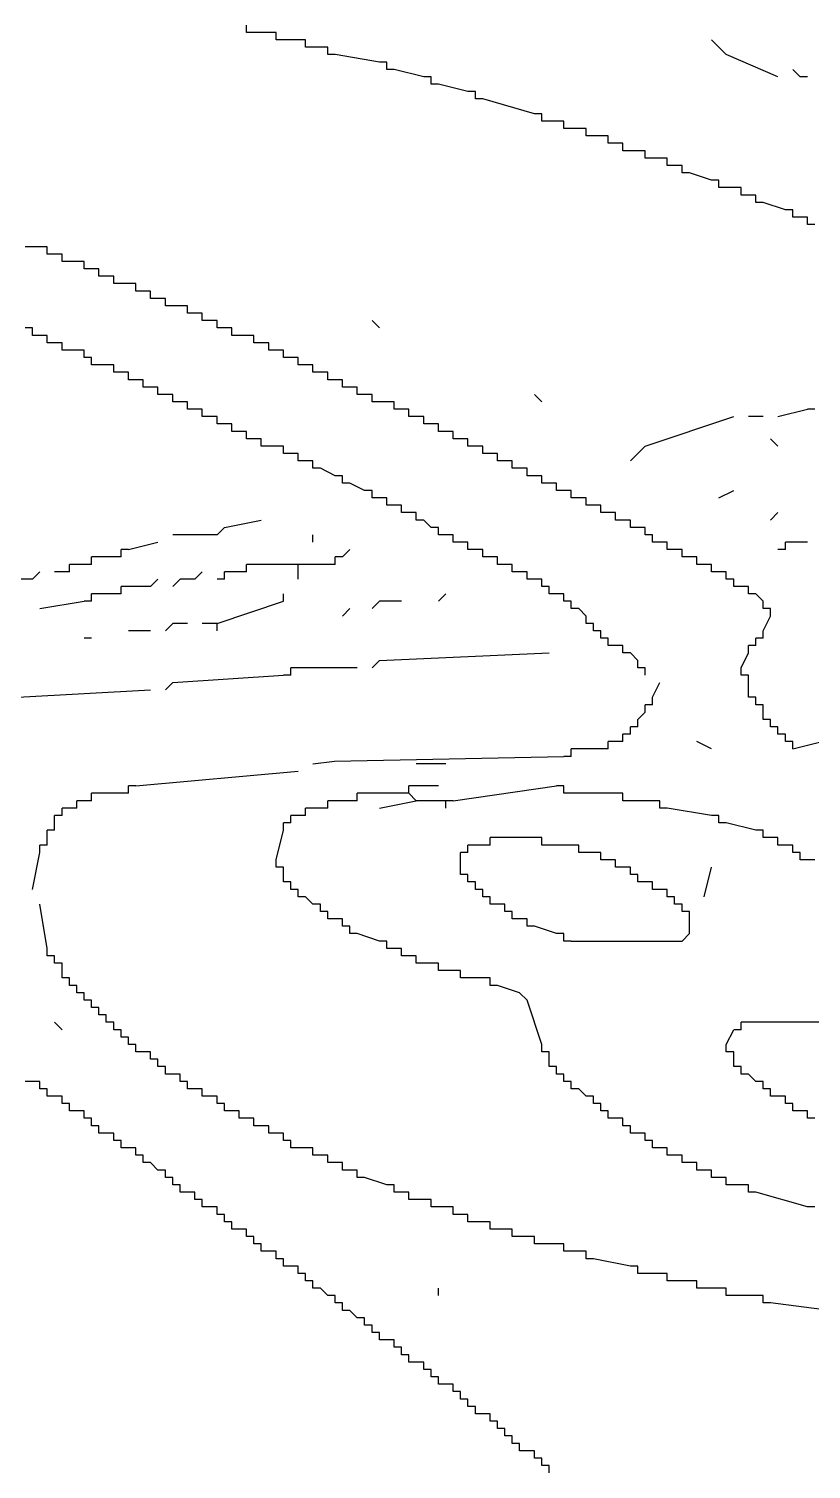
# Model space of a CAD drawing. Extents: x 0.03 to 8.61, y 0.04 to 5.34.
# Drawn here: x 4.806 to 5.547, y 2.482 to 3.846 of the extents above; entities that cross this region are included whole.
import ezdxf

# ---------------------------------------------------------------- set-up
doc = ezdxf.new("R2010")
doc.units = 0

msp = doc.modelspace()

# ---------------------------------------------------------------- linework, layer by layer
at = {"color": 7, "linetype": 'CONTINUOUS'}
for p, q in [((5.012, 3.843), (5.012, 3.85)), ((5.019, 3.843), (5.012, 3.843)), ((5.033, 3.843), (5.019, 3.843)), ((5.04, 3.843), (5.033, 3.843)), ((5.04, 3.836), (5.04, 3.843)), ((5.047, 3.836), (5.04, 3.836)), ((5.061, 3.836), (5.047, 3.836)), ((5.068, 3.836), (5.061, 3.836)), ((5.068, 3.829), (5.068, 3.836)), ((5.46, 3.829), (5.453, 3.836)), ((5.075, 3.829), (5.068, 3.829)), ((5.082, 3.829), (5.075, 3.829)), ((5.089, 3.829), (5.082, 3.829)), ((5.089, 3.822), (5.089, 3.829)), ((5.096, 3.822), (5.089, 3.822)), ((5.138, 3.815), (5.096, 3.822)), ((5.467, 3.822), (5.46, 3.829)), ((5.516, 3.801), (5.467, 3.822)), ((5.145, 3.815), (5.138, 3.815)), ((5.145, 3.808), (5.145, 3.815)), ((5.152, 3.808), (5.145, 3.808)), ((5.18, 3.801), (5.152, 3.808)), ((5.187, 3.801), (5.18, 3.801)), ((5.187, 3.794), (5.187, 3.801)), ((5.537, 3.801), (5.53, 3.808)), ((5.544, 3.801), (5.537, 3.801)), ((5.194, 3.794), (5.187, 3.794)), ((5.222, 3.787), (5.194, 3.794)), ((5.229, 3.787), (5.222, 3.787)), ((5.229, 3.78), (5.229, 3.787)), ((5.236, 3.78), (5.229, 3.78)), ((5.285, 3.766), (5.236, 3.78)), ((5.292, 3.766), (5.285, 3.766)), ((5.292, 3.759), (5.292, 3.766)), ((5.299, 3.759), (5.292, 3.759)), ((5.306, 3.759), (5.299, 3.759)), ((5.313, 3.759), (5.306, 3.759)), ((5.313, 3.752), (5.313, 3.759)), ((5.32, 3.752), (5.313, 3.752)), ((5.327, 3.752), (5.32, 3.752)), ((5.334, 3.752), (5.327, 3.752)), ((5.334, 3.745), (5.334, 3.752)), ((5.341, 3.745), (5.334, 3.745)), ((5.348, 3.745), (5.341, 3.745)), ((5.355, 3.745), (5.348, 3.745)), ((5.355, 3.738), (5.355, 3.745)), ((5.362, 3.738), (5.355, 3.738)), ((5.369, 3.738), (5.362, 3.738)), ((5.369, 3.731), (5.369, 3.738)), ((5.376, 3.731), (5.369, 3.731)), ((5.383, 3.731), (5.376, 3.731)), ((5.39, 3.731), (5.383, 3.731)), ((5.39, 3.724), (5.39, 3.731)), ((5.397, 3.724), (5.39, 3.724)), ((5.404, 3.724), (5.397, 3.724)), ((5.411, 3.724), (5.404, 3.724)), ((5.411, 3.717), (5.411, 3.724)), ((5.418, 3.717), (5.411, 3.717)), ((5.425, 3.717), (5.418, 3.717)), ((5.425, 3.71), (5.425, 3.717)), ((5.432, 3.71), (5.425, 3.71)), ((5.453, 3.703), (5.432, 3.71)), ((5.46, 3.703), (5.453, 3.703)), ((5.46, 3.696), (5.46, 3.703)), ((5.467, 3.696), (5.46, 3.696)), ((5.474, 3.696), (5.467, 3.696)), ((5.481, 3.696), (5.474, 3.696)), ((5.481, 3.689), (5.481, 3.696)), ((5.488, 3.689), (5.481, 3.689)), ((5.495, 3.689), (5.488, 3.689)), ((5.495, 3.682), (5.495, 3.689)), ((5.502, 3.682), (5.495, 3.682)), ((5.523, 3.675), (5.502, 3.682)), ((5.53, 3.675), (5.523, 3.675)), ((5.53, 3.668), (5.53, 3.675)), ((5.537, 3.668), (5.53, 3.668)), ((5.544, 3.668), (5.537, 3.668)), ((5.544, 3.661), (5.544, 3.668)), ((5.551, 3.661), (5.544, 3.661)), ((4.823, 3.64), (4.816, 3.64)), ((4.823, 3.633), (4.823, 3.64)), ((4.837, 3.633), (4.83, 3.633)), ((4.837, 3.626), (4.837, 3.633)), ((4.851, 3.626), (4.844, 3.626)), ((4.858, 3.626), (4.851, 3.626)), ((4.858, 3.619), (4.858, 3.626)), ((4.872, 3.619), (4.865, 3.619)), ((4.872, 3.612), (4.872, 3.619)), ((4.886, 3.612), (4.879, 3.612)), ((4.907, 3.605), (4.9, 3.605)), ((4.907, 3.598), (4.907, 3.605)), ((4.921, 3.598), (4.914, 3.598)), ((4.921, 3.591), (4.921, 3.598)), ((4.942, 3.584), (4.935, 3.584)), ((4.956, 3.584), (4.949, 3.584)), ((4.956, 3.577), (4.956, 3.584)), ((4.97, 3.577), (4.963, 3.577)), ((4.97, 3.57), (4.97, 3.577)), ((4.809, 3.563), (4.802, 3.563)), ((4.809, 3.556), (4.809, 3.563)), ((4.984, 3.57), (4.977, 3.57)), ((4.816, 3.556), (4.809, 3.556)), ((4.823, 3.556), (4.816, 3.556)), ((4.823, 3.549), (4.823, 3.556)), ((4.83, 3.549), (4.823, 3.549)), ((4.837, 3.549), (4.83, 3.549)), ((4.837, 3.542), (4.837, 3.549)), ((5.005, 3.556), (4.998, 3.556)), ((5.019, 3.556), (5.012, 3.556)), ((5.019, 3.549), (5.019, 3.556)), ((5.033, 3.549), (5.026, 3.549)), ((5.033, 3.542), (5.033, 3.549)), ((4.844, 3.542), (4.837, 3.542)), ((4.851, 3.542), (4.844, 3.542)), ((4.858, 3.542), (4.851, 3.542)), ((4.858, 3.535), (4.858, 3.542)), ((5.047, 3.542), (5.04, 3.542)), ((4.865, 3.535), (4.858, 3.535)), ((4.865, 3.528), (4.865, 3.535)), ((4.879, 3.528), (4.872, 3.528)), ((4.886, 3.528), (4.879, 3.528)), ((4.886, 3.521), (4.886, 3.528)), ((5.061, 3.535), (5.054, 3.535)), ((5.075, 3.528), (5.068, 3.528)), ((4.893, 3.521), (4.886, 3.521)), ((4.9, 3.521), (4.893, 3.521)), ((4.9, 3.514), (4.9, 3.521)), ((4.907, 3.514), (4.9, 3.514)), ((4.914, 3.514), (4.907, 3.514)), ((4.914, 3.507), (4.914, 3.514)), ((5.089, 3.521), (5.082, 3.521)), ((5.096, 3.514), (5.089, 3.514)), ((4.921, 3.507), (4.914, 3.507)), ((4.928, 3.507), (4.921, 3.507)), ((4.928, 3.5), (4.928, 3.507)), ((4.935, 3.5), (4.928, 3.5)), ((4.942, 3.5), (4.935, 3.5)), ((4.942, 3.493), (4.942, 3.5)), ((5.124, 3.5), (5.117, 3.5)), ((4.949, 3.493), (4.942, 3.493)), ((4.956, 3.493), (4.949, 3.493)), ((4.956, 3.486), (4.956, 3.493)), ((4.963, 3.486), (4.956, 3.486)), ((4.97, 3.486), (4.963, 3.486)), ((4.97, 3.479), (4.97, 3.486)), ((5.138, 3.493), (5.131, 3.493)), ((5.152, 3.493), (5.145, 3.493)), ((5.152, 3.486), (5.152, 3.493)), ((5.166, 3.486), (5.159, 3.486)), ((5.166, 3.479), (5.166, 3.486)), ((5.516, 3.479), (5.544, 3.486)), ((5.551, 3.486), (5.544, 3.486)), ((4.977, 3.479), (4.97, 3.479)), ((4.984, 3.479), (4.977, 3.479)), ((4.984, 3.472), (4.984, 3.479)), ((4.991, 3.472), (4.984, 3.472)), ((4.998, 3.472), (4.991, 3.472)), ((4.998, 3.465), (4.998, 3.472)), ((5.18, 3.479), (5.173, 3.479)), ((5.18, 3.472), (5.18, 3.479)), ((5.194, 3.472), (5.187, 3.472)), ((5.194, 3.465), (5.194, 3.472)), ((5.39, 3.451), (5.474, 3.479)), ((5.502, 3.479), (5.488, 3.479)), ((5.005, 3.465), (4.998, 3.465)), ((5.012, 3.465), (5.005, 3.465)), ((5.012, 3.458), (5.012, 3.465)), ((5.019, 3.458), (5.012, 3.458)), ((5.026, 3.458), (5.019, 3.458)), ((5.026, 3.451), (5.026, 3.458)), ((5.222, 3.458), (5.215, 3.458)), ((5.222, 3.451), (5.222, 3.458)), ((5.033, 3.451), (5.026, 3.451)), ((5.04, 3.451), (5.033, 3.451)), ((5.047, 3.451), (5.04, 3.451)), ((5.047, 3.444), (5.047, 3.451)), ((5.054, 3.444), (5.047, 3.444)), ((5.061, 3.444), (5.054, 3.444)), ((5.061, 3.437), (5.061, 3.444)), ((5.236, 3.451), (5.229, 3.451)), ((5.376, 3.437), (5.383, 3.444)), ((5.383, 3.444), (5.39, 3.451)), ((5.068, 3.437), (5.061, 3.437)), ((5.075, 3.437), (5.068, 3.437)), ((5.075, 3.43), (5.075, 3.437)), ((5.082, 3.43), (5.075, 3.43)), ((5.096, 3.423), (5.082, 3.43)), ((5.278, 3.43), (5.271, 3.43)), ((5.103, 3.423), (5.096, 3.423)), ((5.103, 3.416), (5.103, 3.423)), ((5.11, 3.416), (5.103, 3.416)), ((5.124, 3.409), (5.11, 3.416)), ((5.292, 3.423), (5.285, 3.423)), ((5.131, 3.409), (5.124, 3.409)), ((5.131, 3.402), (5.131, 3.409)), ((5.138, 3.402), (5.131, 3.402)), ((5.145, 3.402), (5.138, 3.402)), ((5.145, 3.395), (5.145, 3.402)), ((5.152, 3.395), (5.145, 3.395)), ((5.159, 3.395), (5.152, 3.395)), ((5.159, 3.388), (5.159, 3.395)), ((5.166, 3.388), (5.159, 3.388)), ((5.173, 3.388), (5.166, 3.388)), ((5.173, 3.381), (5.173, 3.388)), ((5.362, 3.388), (5.355, 3.388)), ((5.509, 3.381), (5.516, 3.388)), ((4.984, 3.367), (4.991, 3.374)), ((4.991, 3.374), (5.026, 3.381)), ((5.18, 3.381), (5.173, 3.381)), ((5.187, 3.374), (5.18, 3.381)), ((5.194, 3.374), (5.187, 3.374)), ((5.194, 3.367), (5.194, 3.374)), ((5.376, 3.381), (5.369, 3.381)), ((5.376, 3.374), (5.376, 3.381)), ((5.39, 3.374), (5.383, 3.374)), ((5.39, 3.367), (5.39, 3.374)), ((4.9, 3.353), (4.928, 3.36)), ((4.984, 3.367), (4.942, 3.367)), ((5.201, 3.367), (5.194, 3.367)), ((5.208, 3.367), (5.201, 3.367)), ((5.208, 3.36), (5.208, 3.367)), ((5.215, 3.36), (5.208, 3.36)), ((5.222, 3.36), (5.215, 3.36)), ((5.222, 3.353), (5.222, 3.36)), ((5.404, 3.36), (5.397, 3.36)), ((4.872, 3.346), (4.865, 3.346)), ((4.865, 3.339), (4.865, 3.346)), ((4.886, 3.346), (4.872, 3.346)), ((4.893, 3.346), (4.886, 3.346)), ((4.9, 3.353), (4.893, 3.353)), ((4.893, 3.346), (4.893, 3.353)), ((5.229, 3.353), (5.222, 3.353)), ((5.236, 3.353), (5.229, 3.353)), ((5.236, 3.346), (5.236, 3.353)), ((5.243, 3.346), (5.236, 3.346)), ((5.25, 3.346), (5.243, 3.346)), ((5.25, 3.339), (5.25, 3.346)), ((5.418, 3.353), (5.411, 3.353)), ((5.432, 3.346), (5.425, 3.346)), ((4.809, 3.325), (4.816, 3.332)), ((4.837, 3.332), (4.83, 3.332)), ((4.844, 3.332), (4.837, 3.332)), ((4.851, 3.339), (4.844, 3.339)), ((4.844, 3.332), (4.844, 3.339)), ((4.858, 3.339), (4.851, 3.339)), ((4.865, 3.339), (4.858, 3.339)), ((5.061, 3.325), (5.061, 3.332)), ((5.257, 3.339), (5.25, 3.339)), ((5.264, 3.339), (5.257, 3.339)), ((5.264, 3.332), (5.264, 3.339)), ((5.271, 3.332), (5.264, 3.332)), ((5.278, 3.332), (5.271, 3.332)), ((5.278, 3.325), (5.278, 3.332)), ((5.467, 3.332), (5.46, 3.332)), ((5.467, 3.325), (5.467, 3.332)), ((4.809, 3.325), (4.795, 3.325)), ((4.991, 3.325), (4.984, 3.325)), ((5.285, 3.325), (5.278, 3.325)), ((5.292, 3.325), (5.285, 3.325)), ((5.292, 3.318), (5.292, 3.325)), ((5.299, 3.318), (5.292, 3.318)), ((5.299, 3.311), (5.299, 3.318)), ((5.481, 3.318), (5.474, 3.318)), ((4.984, 3.283), (5.047, 3.304)), ((5.047, 3.304), (5.047, 3.311)), ((5.131, 3.297), (5.138, 3.304)), ((5.159, 3.304), (5.138, 3.304)), ((5.194, 3.304), (5.201, 3.311)), ((5.306, 3.311), (5.299, 3.311)), ((5.313, 3.311), (5.306, 3.311)), ((5.313, 3.304), (5.313, 3.311)), ((5.32, 3.304), (5.313, 3.304)), ((5.32, 3.297), (5.32, 3.304)), ((5.502, 3.297), (5.502, 3.304)), ((5.103, 3.29), (5.11, 3.297)), ((5.327, 3.297), (5.32, 3.297)), ((5.334, 3.29), (5.327, 3.297)), ((5.334, 3.283), (5.334, 3.29)), ((5.509, 3.297), (5.502, 3.297)), ((5.502, 3.276), (5.509, 3.29)), ((5.509, 3.29), (5.509, 3.297)), ((4.921, 3.276), (4.9, 3.276)), ((4.935, 3.276), (4.942, 3.283)), ((4.956, 3.283), (4.942, 3.283)), ((4.977, 3.283), (4.97, 3.283)), ((4.984, 3.283), (4.977, 3.283)), ((4.984, 3.276), (4.984, 3.283)), ((5.341, 3.283), (5.334, 3.283)), ((5.341, 3.276), (5.341, 3.283)), ((5.348, 3.269), (5.348, 3.276)), ((5.502, 3.269), (5.502, 3.276)), ((4.865, 3.269), (4.858, 3.269)), ((5.355, 3.269), (5.348, 3.269)), ((5.355, 3.262), (5.355, 3.269)), ((5.502, 3.269), (5.495, 3.269)), ((5.495, 3.262), (5.495, 3.269)), ((5.138, 3.248), (5.299, 3.255)), ((5.362, 3.262), (5.355, 3.262)), ((5.369, 3.262), (5.362, 3.262)), ((5.369, 3.255), (5.369, 3.262)), ((5.376, 3.255), (5.369, 3.255)), ((5.383, 3.248), (5.376, 3.255)), ((5.481, 3.241), (5.488, 3.255)), ((5.495, 3.262), (5.488, 3.262)), ((5.488, 3.255), (5.488, 3.262)), ((5.061, 3.241), (5.054, 3.241)), ((5.054, 3.234), (5.054, 3.241)), ((5.117, 3.241), (5.061, 3.241)), ((5.131, 3.241), (5.138, 3.248)), ((5.383, 3.241), (5.383, 3.248)), ((5.39, 3.241), (5.383, 3.241)), ((5.39, 3.234), (5.39, 3.241)), ((5.481, 3.234), (5.481, 3.241)), ((4.935, 3.22), (4.942, 3.227)), ((5.054, 3.234), (5.047, 3.234)), ((5.397, 3.213), (5.404, 3.227)), ((5.488, 3.234), (5.481, 3.234)), ((5.488, 3.22), (5.488, 3.227)), ((5.488, 3.213), (5.488, 3.22)), ((5.495, 3.213), (5.488, 3.213)), ((5.495, 3.206), (5.495, 3.213)), ((5.502, 3.206), (5.495, 3.206)), ((5.502, 3.192), (5.502, 3.199)), ((5.383, 3.185), (5.376, 3.185)), ((5.376, 3.178), (5.376, 3.185)), ((5.509, 3.192), (5.502, 3.192)), ((5.509, 3.185), (5.509, 3.192)), ((5.516, 3.185), (5.509, 3.185)), ((5.355, 3.164), (5.355, 3.171)), ((5.376, 3.178), (5.369, 3.178)), ((5.369, 3.171), (5.369, 3.178)), ((5.453, 3.164), (5.439, 3.171)), ((5.523, 3.178), (5.516, 3.178)), ((5.53, 3.164), (5.53, 3.171)), ((5.53, 3.164), (5.558, 3.171)), ((5.327, 3.164), (5.32, 3.164)), ((5.32, 3.157), (5.32, 3.164)), ((5.348, 3.164), (5.327, 3.164)), ((5.355, 3.164), (5.348, 3.164)), ((4.907, 3.129), (5.061, 3.143)), ((5.201, 3.15), (5.173, 3.15)), ((4.907, 3.129), (4.9, 3.129)), ((4.9, 3.122), (4.9, 3.129)), ((5.173, 3.129), (5.166, 3.129)), ((5.166, 3.122), (5.166, 3.129)), ((5.194, 3.129), (5.173, 3.129)), ((5.313, 3.129), (5.306, 3.129)), ((5.313, 3.122), (5.313, 3.129)), ((4.858, 3.115), (4.851, 3.115)), ((4.851, 3.108), (4.851, 3.115)), ((4.865, 3.115), (4.858, 3.115)), ((4.872, 3.122), (4.865, 3.122)), ((4.865, 3.115), (4.865, 3.122)), ((4.893, 3.122), (4.872, 3.122)), ((4.9, 3.122), (4.893, 3.122)), ((5.096, 3.115), (5.089, 3.115)), ((5.089, 3.108), (5.089, 3.115)), ((5.11, 3.115), (5.096, 3.115)), ((5.117, 3.115), (5.11, 3.115)), ((5.124, 3.122), (5.117, 3.122)), ((5.117, 3.115), (5.117, 3.122)), ((5.159, 3.122), (5.124, 3.122)), ((5.166, 3.122), (5.159, 3.122)), ((5.208, 3.115), (5.201, 3.115)), ((5.201, 3.108), (5.201, 3.115)), ((5.32, 3.122), (5.313, 3.122)), ((5.362, 3.122), (5.32, 3.122)), ((5.369, 3.122), (5.362, 3.122)), ((5.369, 3.115), (5.369, 3.122)), ((5.376, 3.115), (5.369, 3.115)), ((5.397, 3.115), (5.376, 3.115)), ((5.404, 3.115), (5.397, 3.115)), ((5.404, 3.108), (5.404, 3.115)), ((4.837, 3.101), (4.83, 3.101)), ((4.83, 3.094), (4.83, 3.101)), ((4.844, 3.108), (4.837, 3.108)), ((4.837, 3.101), (4.837, 3.108)), ((4.851, 3.108), (4.844, 3.108)), ((5.061, 3.101), (5.054, 3.101)), ((5.054, 3.094), (5.054, 3.101)), ((5.068, 3.101), (5.061, 3.101)), ((5.075, 3.108), (5.068, 3.108)), ((5.068, 3.101), (5.068, 3.108)), ((5.082, 3.108), (5.075, 3.108)), ((5.089, 3.108), (5.082, 3.108)), ((5.411, 3.108), (5.404, 3.108)), ((5.453, 3.101), (5.411, 3.108)), ((5.46, 3.101), (5.453, 3.101)), ((5.46, 3.094), (5.46, 3.101)), ((4.83, 3.087), (4.823, 3.087)), ((4.823, 3.08), (4.823, 3.087)), ((4.83, 3.087), (4.83, 3.094)), ((5.04, 3.059), (5.047, 3.087)), ((5.054, 3.094), (5.047, 3.094)), ((5.047, 3.087), (5.047, 3.094)), ((5.467, 3.094), (5.46, 3.094)), ((5.495, 3.087), (5.467, 3.094)), ((5.502, 3.087), (5.495, 3.087)), ((5.502, 3.08), (5.502, 3.087)), ((4.823, 3.073), (4.816, 3.073)), ((5.229, 3.073), (5.222, 3.073)), ((5.222, 3.066), (5.222, 3.073)), ((5.236, 3.073), (5.229, 3.073)), ((5.243, 3.073), (5.236, 3.073)), ((5.25, 3.08), (5.243, 3.08)), ((5.243, 3.073), (5.243, 3.08)), ((5.285, 3.08), (5.25, 3.08)), ((5.292, 3.08), (5.285, 3.08)), ((5.292, 3.073), (5.292, 3.08)), ((5.327, 3.073), (5.32, 3.073)), ((5.327, 3.066), (5.327, 3.073)), ((5.509, 3.08), (5.502, 3.08)), ((5.516, 3.08), (5.509, 3.08)), ((5.516, 3.073), (5.516, 3.08)), ((5.523, 3.073), (5.516, 3.073)), ((5.53, 3.073), (5.523, 3.073)), ((5.53, 3.066), (5.53, 3.073)), ((4.809, 3.031), (4.816, 3.066)), ((5.04, 3.052), (5.04, 3.059)), ((5.215, 3.052), (5.215, 3.066)), ((5.348, 3.066), (5.341, 3.066)), ((5.355, 3.059), (5.348, 3.059)), ((5.537, 3.066), (5.53, 3.066)), ((5.537, 3.059), (5.537, 3.066)), ((5.544, 3.059), (5.537, 3.059)), ((5.551, 3.059), (5.544, 3.059)), ((5.047, 3.052), (5.04, 3.052)), ((5.047, 3.038), (5.047, 3.045)), ((5.215, 3.045), (5.215, 3.052)), ((5.222, 3.038), (5.222, 3.045)), ((5.369, 3.052), (5.362, 3.052)), ((5.383, 3.045), (5.376, 3.045)), ((5.383, 3.038), (5.383, 3.045)), ((5.054, 3.038), (5.047, 3.038)), ((5.054, 3.031), (5.054, 3.038)), ((5.061, 3.031), (5.054, 3.031)), ((5.061, 3.024), (5.061, 3.031)), ((5.229, 3.038), (5.222, 3.038)), ((5.229, 3.031), (5.229, 3.038)), ((5.236, 3.031), (5.229, 3.031)), ((5.236, 3.024), (5.236, 3.031)), ((5.39, 3.038), (5.383, 3.038)), ((5.397, 3.038), (5.39, 3.038)), ((5.397, 3.031), (5.397, 3.038)), ((5.404, 3.031), (5.397, 3.031)), ((5.068, 3.024), (5.061, 3.024)), ((5.243, 3.024), (5.236, 3.024)), ((5.243, 3.017), (5.243, 3.024)), ((5.25, 3.017), (5.243, 3.017)), ((5.257, 3.017), (5.25, 3.017)), ((5.257, 3.01), (5.257, 3.017)), ((5.418, 3.024), (5.411, 3.024)), ((5.425, 3.017), (5.418, 3.017)), ((5.425, 3.01), (5.425, 3.017)), ((5.096, 3.003), (5.089, 3.003)), ((5.264, 3.01), (5.257, 3.01)), ((5.264, 3.003), (5.264, 3.01)), ((5.271, 3.003), (5.264, 3.003)), ((5.278, 3.003), (5.271, 3.003)), ((5.278, 2.996), (5.278, 3.003)), ((5.432, 3.01), (5.425, 3.01)), ((5.432, 3.003), (5.432, 3.01)), ((5.432, 2.989), (5.432, 3.003)), ((5.285, 2.996), (5.278, 2.996)), ((5.306, 2.989), (5.285, 2.996)), ((5.117, 2.989), (5.11, 2.989)), ((5.145, 2.982), (5.138, 2.982)), ((5.145, 2.975), (5.145, 2.982)), ((5.313, 2.989), (5.306, 2.989)), ((5.313, 2.982), (5.313, 2.989)), ((5.32, 2.982), (5.313, 2.982)), ((5.32, 2.982), (5.425, 2.982)), ((5.425, 2.982), (5.432, 2.989)), ((4.823, 2.968), (4.823, 2.975)), ((5.159, 2.968), (5.159, 2.975)), ((5.173, 2.968), (5.166, 2.968)), ((5.173, 2.961), (5.173, 2.968)), ((4.837, 2.954), (4.837, 2.961)), ((5.187, 2.961), (5.18, 2.961)), ((5.194, 2.961), (5.187, 2.961)), ((5.194, 2.954), (5.194, 2.961)), ((5.201, 2.954), (5.194, 2.954)), ((5.208, 2.954), (5.201, 2.954)), ((5.215, 2.954), (5.208, 2.954)), ((5.215, 2.947), (5.215, 2.954)), ((4.844, 2.94), (4.844, 2.947)), ((4.851, 2.933), (4.851, 2.94)), ((5.236, 2.947), (5.222, 2.947)), ((5.243, 2.947), (5.236, 2.947)), ((5.243, 2.94), (5.243, 2.947)), ((5.271, 2.933), (5.25, 2.94)), ((4.858, 2.933), (4.851, 2.933)), ((4.858, 2.926), (4.858, 2.933)), ((4.865, 2.926), (4.858, 2.926)), ((4.865, 2.919), (4.865, 2.926)), ((5.292, 2.884), (5.278, 2.926)), ((4.872, 2.919), (4.865, 2.919)), ((4.872, 2.912), (4.872, 2.919)), ((4.879, 2.912), (4.872, 2.912)), ((4.879, 2.905), (4.879, 2.912)), ((4.837, 2.898), (4.83, 2.905)), ((4.886, 2.905), (4.879, 2.905)), ((4.886, 2.898), (4.886, 2.905)), ((4.893, 2.898), (4.886, 2.898)), ((4.893, 2.891), (4.893, 2.898)), ((5.467, 2.884), (5.474, 2.898)), ((5.481, 2.898), (5.474, 2.898)), ((5.488, 2.905), (5.481, 2.905)), ((5.481, 2.898), (5.481, 2.905)), ((5.593, 2.905), (5.488, 2.905)), ((4.9, 2.891), (4.893, 2.891)), ((4.9, 2.884), (4.9, 2.891)), ((4.907, 2.884), (4.9, 2.884)), ((4.907, 2.877), (4.907, 2.884)), ((5.292, 2.877), (5.292, 2.884)), ((4.914, 2.877), (4.907, 2.877)), ((4.921, 2.877), (4.914, 2.877)), ((4.921, 2.87), (4.921, 2.877)), ((4.928, 2.87), (4.921, 2.87)), ((4.928, 2.863), (4.928, 2.87)), ((5.299, 2.877), (5.292, 2.877)), ((5.299, 2.863), (5.299, 2.87)), ((5.474, 2.877), (5.467, 2.877)), ((5.474, 2.87), (5.474, 2.877)), ((4.935, 2.863), (4.928, 2.863)), ((4.935, 2.856), (4.935, 2.863)), ((4.942, 2.856), (4.935, 2.856)), ((4.949, 2.856), (4.942, 2.856)), ((4.949, 2.849), (4.949, 2.856)), ((5.306, 2.863), (5.299, 2.863)), ((5.306, 2.856), (5.306, 2.863)), ((5.313, 2.856), (5.306, 2.856)), ((5.313, 2.849), (5.313, 2.856)), ((5.481, 2.863), (5.474, 2.863)), ((5.481, 2.856), (5.481, 2.863)), ((5.495, 2.849), (5.488, 2.856)), ((4.809, 2.849), (4.802, 2.849)), ((4.956, 2.849), (4.949, 2.849)), ((4.956, 2.842), (4.956, 2.849)), ((4.963, 2.842), (4.956, 2.842)), ((4.97, 2.842), (4.963, 2.842)), ((4.97, 2.835), (4.97, 2.842)), ((5.32, 2.849), (5.313, 2.849)), ((5.32, 2.842), (5.32, 2.849)), ((5.327, 2.842), (5.32, 2.842)), ((5.502, 2.849), (5.495, 2.849)), ((5.502, 2.842), (5.502, 2.849)), ((5.509, 2.842), (5.502, 2.842)), ((5.509, 2.835), (5.509, 2.842)), ((4.83, 2.835), (4.823, 2.835)), ((4.977, 2.835), (4.97, 2.835)), ((4.984, 2.835), (4.977, 2.835)), ((4.984, 2.828), (4.984, 2.835)), ((4.991, 2.828), (4.984, 2.828)), ((4.991, 2.821), (4.991, 2.828)), ((5.516, 2.835), (5.509, 2.835)), ((5.523, 2.835), (5.516, 2.835)), ((5.523, 2.828), (5.523, 2.835)), ((5.53, 2.828), (5.523, 2.828)), ((5.53, 2.821), (5.53, 2.828)), ((4.851, 2.821), (4.844, 2.821)), ((4.998, 2.821), (4.991, 2.821)), ((5.005, 2.821), (4.998, 2.821)), ((5.005, 2.814), (5.005, 2.821)), ((5.012, 2.814), (5.005, 2.814)), ((5.019, 2.814), (5.012, 2.814)), ((5.019, 2.807), (5.019, 2.814)), ((5.355, 2.821), (5.348, 2.821)), ((5.362, 2.814), (5.355, 2.814)), ((5.537, 2.821), (5.53, 2.821)), ((5.544, 2.821), (5.537, 2.821)), ((5.544, 2.814), (5.544, 2.821)), ((4.872, 2.807), (4.865, 2.807)), ((4.872, 2.8), (4.872, 2.807)), ((4.879, 2.8), (4.872, 2.8)), ((5.026, 2.807), (5.019, 2.807)), ((5.033, 2.807), (5.026, 2.807)), ((5.033, 2.8), (5.033, 2.807)), ((5.04, 2.8), (5.033, 2.8)), ((5.047, 2.8), (5.04, 2.8)), ((5.047, 2.793), (5.047, 2.8)), ((5.383, 2.8), (5.376, 2.8)), ((4.893, 2.793), (4.886, 2.793)), ((4.9, 2.786), (4.893, 2.786)), ((5.054, 2.793), (5.047, 2.793)), ((5.054, 2.786), (5.054, 2.793)), ((5.061, 2.786), (5.054, 2.786)), ((5.068, 2.786), (5.061, 2.786)), ((5.075, 2.786), (5.068, 2.786)), ((5.075, 2.779), (5.075, 2.786)), ((5.404, 2.786), (5.397, 2.786)), ((4.921, 2.772), (4.914, 2.772)), ((5.082, 2.779), (5.075, 2.779)), ((5.089, 2.779), (5.082, 2.779)), ((5.089, 2.772), (5.089, 2.779)), ((5.096, 2.772), (5.089, 2.772)), ((5.103, 2.772), (5.096, 2.772)), ((5.103, 2.765), (5.103, 2.772)), ((5.418, 2.779), (5.411, 2.779)), ((4.942, 2.758), (4.935, 2.758)), ((5.11, 2.765), (5.103, 2.765)), ((5.117, 2.765), (5.11, 2.765)), ((5.117, 2.758), (5.117, 2.765)), ((5.124, 2.758), (5.117, 2.758)), ((5.145, 2.751), (5.124, 2.758)), ((5.467, 2.758), (5.46, 2.758)), ((4.949, 2.751), (4.942, 2.751)), ((4.949, 2.744), (4.949, 2.751)), ((4.956, 2.744), (4.949, 2.744)), ((5.152, 2.751), (5.145, 2.751)), ((5.152, 2.744), (5.152, 2.751)), ((5.159, 2.744), (5.152, 2.744)), ((5.166, 2.744), (5.159, 2.744)), ((5.166, 2.737), (5.166, 2.744)), ((5.488, 2.751), (5.481, 2.751)), ((5.488, 2.744), (5.488, 2.751)), ((5.544, 2.73), (5.495, 2.744)), ((4.97, 2.737), (4.963, 2.737)), ((4.97, 2.73), (4.97, 2.737)), ((4.977, 2.73), (4.97, 2.73)), ((5.18, 2.737), (5.173, 2.737)), ((5.187, 2.737), (5.18, 2.737)), ((5.187, 2.73), (5.187, 2.737)), ((5.194, 2.73), (5.187, 2.73)), ((5.201, 2.73), (5.194, 2.73)), ((5.208, 2.73), (5.201, 2.73)), ((5.208, 2.723), (5.208, 2.73)), ((5.551, 2.73), (5.544, 2.73)), ((5.215, 2.723), (5.208, 2.723)), ((5.222, 2.723), (5.215, 2.723)), ((5.222, 2.716), (5.222, 2.723)), ((4.998, 2.716), (4.991, 2.716)), ((4.998, 2.709), (4.998, 2.716)), ((5.005, 2.709), (4.998, 2.709)), ((5.229, 2.716), (5.222, 2.716)), ((5.236, 2.716), (5.229, 2.716)), ((5.243, 2.716), (5.236, 2.716)), ((5.243, 2.709), (5.243, 2.716)), ((5.25, 2.709), (5.243, 2.709)), ((5.257, 2.709), (5.25, 2.709)), ((5.264, 2.709), (5.257, 2.709)), ((5.264, 2.702), (5.264, 2.709)), ((5.026, 2.695), (5.019, 2.695)), ((5.026, 2.688), (5.026, 2.695)), ((5.271, 2.702), (5.264, 2.702)), ((5.278, 2.702), (5.271, 2.702)), ((5.285, 2.702), (5.278, 2.702)), ((5.285, 2.695), (5.285, 2.702)), ((5.306, 2.695), (5.292, 2.695)), ((5.313, 2.695), (5.306, 2.695)), ((5.313, 2.688), (5.313, 2.695)), ((5.033, 2.688), (5.026, 2.688)), ((5.047, 2.681), (5.04, 2.681)), ((5.32, 2.688), (5.313, 2.688)), ((5.327, 2.688), (5.32, 2.688)), ((5.334, 2.688), (5.327, 2.688)), ((5.334, 2.681), (5.334, 2.688)), ((5.341, 2.681), (5.334, 2.681)), ((5.376, 2.674), (5.341, 2.681)), ((5.054, 2.674), (5.047, 2.674)), ((5.383, 2.674), (5.376, 2.674)), ((5.383, 2.667), (5.383, 2.674)), ((5.39, 2.667), (5.383, 2.667)), ((5.404, 2.667), (5.39, 2.667)), ((5.411, 2.667), (5.404, 2.667)), ((5.411, 2.66), (5.411, 2.667)), ((5.075, 2.66), (5.068, 2.66)), ((5.082, 2.653), (5.075, 2.653)), ((5.418, 2.66), (5.411, 2.66)), ((5.432, 2.66), (5.418, 2.66)), ((5.439, 2.66), (5.432, 2.66)), ((5.439, 2.653), (5.439, 2.66)), ((5.446, 2.653), (5.439, 2.653)), ((5.46, 2.653), (5.446, 2.653)), ((5.467, 2.653), (5.46, 2.653)), ((5.467, 2.646), (5.467, 2.653)), ((5.103, 2.639), (5.096, 2.639)), ((5.474, 2.646), (5.467, 2.646)), ((5.495, 2.646), (5.474, 2.646)), ((5.502, 2.646), (5.495, 2.646)), ((5.502, 2.639), (5.502, 2.646)), ((5.509, 2.639), (5.502, 2.639)), ((5.565, 2.632), (5.509, 2.639)), ((5.11, 2.632), (5.103, 2.632)), ((5.131, 2.618), (5.124, 2.618)), ((5.138, 2.611), (5.131, 2.611)), ((5.138, 2.604), (5.138, 2.611)), ((5.145, 2.604), (5.138, 2.604)), ((5.159, 2.597), (5.152, 2.597)), ((5.166, 2.59), (5.159, 2.59)), ((5.166, 2.583), (5.166, 2.59)), ((5.173, 2.583), (5.166, 2.583)), ((5.187, 2.576), (5.18, 2.576)), ((5.194, 2.569), (5.187, 2.569)), ((5.201, 2.562), (5.194, 2.562)), ((5.222, 2.548), (5.215, 2.548)), ((5.229, 2.541), (5.222, 2.541)), ((5.229, 2.534), (5.229, 2.541)), ((5.236, 2.534), (5.229, 2.534)), ((5.257, 2.52), (5.25, 2.52)), ((5.264, 2.513), (5.257, 2.513)), ((5.264, 2.506), (5.264, 2.513)), ((5.271, 2.506), (5.264, 2.506)), ((5.271, 2.499), (5.271, 2.506)), ((5.278, 2.499), (5.271, 2.499)), ((5.292, 2.492), (5.285, 2.492)), ((5.299, 2.485), (5.292, 2.485)), ((5.299, 2.478), (5.299, 2.485))]:
    msp.add_line(p, q, dxfattribs=at)
at = {"color": 8, "linetype": 'CONTINUOUS'}
for p, q in [((4.809, 3.64), (4.802, 3.64)), ((4.879, 3.612), (4.872, 3.612)), ((4.893, 3.605), (4.886, 3.605)), ((4.928, 3.591), (4.921, 3.591)), ((4.977, 3.57), (4.97, 3.57)), ((4.991, 3.563), (4.984, 3.563)), ((4.872, 3.528), (4.865, 3.528)), ((5.054, 3.535), (5.047, 3.535)), ((5.068, 3.528), (5.061, 3.528)), ((5.082, 3.521), (5.075, 3.521)), ((5.11, 3.507), (5.103, 3.507)), ((5.187, 3.472), (5.18, 3.472)), ((5.215, 3.458), (5.208, 3.458)), ((5.243, 3.444), (5.236, 3.444)), ((5.257, 3.437), (5.25, 3.437)), ((5.271, 3.43), (5.264, 3.43)), ((5.285, 3.423), (5.278, 3.423)), ((5.299, 3.416), (5.292, 3.416)), ((5.313, 3.409), (5.306, 3.409)), ((5.327, 3.402), (5.32, 3.402)), ((5.341, 3.395), (5.334, 3.395)), ((5.355, 3.388), (5.348, 3.388)), ((5.446, 3.339), (5.439, 3.339)), ((5.46, 3.332), (5.453, 3.332)), ((5.495, 3.311), (5.488, 3.311)), ((5.488, 3.227), (5.488, 3.234)), ((5.516, 3.178), (5.516, 3.185)), ((5.208, 3.115), (5.306, 3.129)), ((5.299, 3.073), (5.292, 3.073)), ((5.334, 3.066), (5.327, 3.066)), ((5.222, 3.045), (5.215, 3.045)), ((5.411, 3.031), (5.404, 3.031)), ((5.075, 3.017), (5.068, 3.024)), ((5.418, 3.017), (5.418, 3.024)), ((5.089, 3.01), (5.082, 3.01)), ((5.11, 2.996), (5.103, 2.996)), ((4.83, 2.961), (4.83, 2.968)), ((4.837, 2.961), (4.83, 2.961)), ((4.837, 2.947), (4.837, 2.954)), ((4.844, 2.947), (4.837, 2.947)), ((4.851, 2.94), (4.844, 2.94)), ((4.823, 2.842), (4.816, 2.842)), ((4.823, 2.835), (4.823, 2.842)), ((5.334, 2.835), (5.327, 2.842)), ((4.844, 2.828), (4.837, 2.828)), ((4.844, 2.821), (4.844, 2.828)), ((5.341, 2.835), (5.334, 2.835)), ((5.348, 2.828), (5.341, 2.828)), ((4.865, 2.814), (4.858, 2.814)), ((4.865, 2.807), (4.865, 2.814)), ((5.355, 2.814), (5.355, 2.821)), ((4.886, 2.8), (4.879, 2.8)), ((5.376, 2.807), (5.369, 2.807)), ((4.893, 2.786), (4.893, 2.793)), ((5.397, 2.793), (5.39, 2.793)), ((4.914, 2.779), (4.907, 2.779)), ((4.914, 2.772), (4.914, 2.779)), ((4.928, 2.765), (4.921, 2.772)), ((5.432, 2.772), (5.425, 2.772)), ((4.935, 2.765), (4.928, 2.765)), ((4.942, 2.751), (4.942, 2.758)), ((5.446, 2.765), (5.439, 2.765)), ((5.46, 2.758), (5.453, 2.758)), ((4.963, 2.744), (4.956, 2.744)), ((4.963, 2.737), (4.963, 2.744)), ((5.474, 2.751), (5.467, 2.751)), ((4.991, 2.723), (4.984, 2.723)), ((4.991, 2.716), (4.991, 2.723)), ((5.012, 2.709), (5.005, 2.709)), ((5.019, 2.702), (5.012, 2.702)), ((5.019, 2.695), (5.019, 2.702)), ((5.04, 2.688), (5.033, 2.688)), ((5.047, 2.674), (5.047, 2.681)), ((5.068, 2.667), (5.061, 2.667)), ((5.075, 2.653), (5.075, 2.66)), ((5.089, 2.646), (5.082, 2.653)), ((5.096, 2.646), (5.089, 2.646)), ((5.103, 2.632), (5.103, 2.639)), ((5.117, 2.625), (5.11, 2.632)), ((5.124, 2.625), (5.117, 2.625)), ((5.131, 2.611), (5.131, 2.618)), ((5.152, 2.604), (5.145, 2.604)), ((5.159, 2.59), (5.159, 2.597)), ((5.187, 2.569), (5.187, 2.576)), ((5.194, 2.562), (5.194, 2.569)), ((5.215, 2.555), (5.208, 2.555)), ((5.222, 2.541), (5.222, 2.548)), ((5.25, 2.527), (5.243, 2.527)), ((5.257, 2.513), (5.257, 2.52)), ((5.285, 2.499), (5.278, 2.499)), ((5.292, 2.485), (5.292, 2.492))]:
    msp.add_line(p, q, dxfattribs=at)
at = {"color": 12, "linetype": 'CONTINUOUS'}
for p, q in [((4.816, 3.64), (4.809, 3.64)), ((4.83, 3.633), (4.823, 3.633)), ((4.844, 3.626), (4.837, 3.626)), ((4.865, 3.619), (4.858, 3.619)), ((4.886, 3.605), (4.886, 3.612)), ((4.9, 3.605), (4.893, 3.605)), ((4.914, 3.598), (4.907, 3.598)), ((4.935, 3.591), (4.928, 3.591)), ((4.935, 3.584), (4.935, 3.591)), ((4.949, 3.584), (4.942, 3.584)), ((4.963, 3.577), (4.956, 3.577)), ((4.984, 3.563), (4.984, 3.57)), ((4.998, 3.563), (4.991, 3.563)), ((4.998, 3.556), (4.998, 3.563)), ((5.012, 3.556), (5.005, 3.556)), ((5.026, 3.549), (5.019, 3.549)), ((5.04, 3.542), (5.033, 3.542)), ((5.047, 3.535), (5.047, 3.542)), ((5.061, 3.528), (5.061, 3.535)), ((5.075, 3.521), (5.075, 3.528)), ((5.089, 3.514), (5.089, 3.521)), ((5.103, 3.514), (5.096, 3.514)), ((5.103, 3.507), (5.103, 3.514)), ((5.117, 3.507), (5.11, 3.507)), ((5.117, 3.5), (5.117, 3.507)), ((5.131, 3.5), (5.124, 3.5)), ((5.131, 3.493), (5.131, 3.5)), ((5.145, 3.493), (5.138, 3.493)), ((5.159, 3.486), (5.152, 3.486)), ((5.173, 3.479), (5.166, 3.479)), ((5.201, 3.465), (5.194, 3.465)), ((5.208, 3.465), (5.201, 3.465)), ((5.208, 3.458), (5.208, 3.465)), ((5.229, 3.451), (5.222, 3.451)), ((5.236, 3.444), (5.236, 3.451)), ((5.25, 3.444), (5.243, 3.444)), ((5.25, 3.437), (5.25, 3.444)), ((5.264, 3.437), (5.257, 3.437)), ((5.264, 3.43), (5.264, 3.437)), ((5.278, 3.423), (5.278, 3.43)), ((5.292, 3.416), (5.292, 3.423)), ((5.306, 3.416), (5.299, 3.416)), ((5.306, 3.409), (5.306, 3.416)), ((5.32, 3.409), (5.313, 3.409)), ((5.32, 3.402), (5.32, 3.409)), ((5.334, 3.402), (5.327, 3.402)), ((5.334, 3.395), (5.334, 3.402)), ((5.348, 3.395), (5.341, 3.395)), ((5.348, 3.388), (5.348, 3.395)), ((5.362, 3.381), (5.362, 3.388)), ((5.369, 3.381), (5.362, 3.381)), ((5.383, 3.374), (5.376, 3.374)), ((5.397, 3.367), (5.39, 3.367)), ((5.397, 3.36), (5.397, 3.367)), ((5.411, 3.36), (5.404, 3.36)), ((5.411, 3.353), (5.411, 3.36)), ((5.425, 3.353), (5.418, 3.353)), ((5.425, 3.346), (5.425, 3.353)), ((5.439, 3.346), (5.432, 3.346)), ((5.439, 3.339), (5.439, 3.346)), ((5.453, 3.339), (5.446, 3.339)), ((5.453, 3.332), (5.453, 3.339)), ((5.474, 3.325), (5.467, 3.325)), ((5.474, 3.318), (5.474, 3.325)), ((5.488, 3.318), (5.481, 3.318)), ((5.488, 3.311), (5.488, 3.318)), ((5.502, 3.304), (5.495, 3.311)), ((5.502, 3.199), (5.502, 3.206)), ((5.53, 3.171), (5.523, 3.171)), ((5.173, 3.115), (5.166, 3.122)), ((5.32, 3.073), (5.299, 3.073)), ((5.341, 3.066), (5.334, 3.066)), ((5.348, 3.059), (5.348, 3.066)), ((5.362, 3.059), (5.355, 3.059)), ((5.362, 3.052), (5.362, 3.059)), ((5.047, 3.045), (5.047, 3.052)), ((5.376, 3.052), (5.369, 3.052)), ((5.376, 3.045), (5.376, 3.052)), ((5.446, 3.024), (5.453, 3.052)), ((5.411, 3.024), (5.411, 3.031)), ((4.823, 2.975), (4.816, 3.017)), ((5.082, 3.017), (5.075, 3.017)), ((5.082, 3.01), (5.082, 3.017)), ((5.089, 3.003), (5.089, 3.01)), ((5.103, 3.003), (5.096, 3.003)), ((5.103, 2.996), (5.103, 3.003)), ((5.11, 2.989), (5.11, 2.996)), ((5.138, 2.982), (5.117, 2.989)), ((5.152, 2.975), (5.145, 2.975)), ((5.166, 2.968), (5.159, 2.968)), ((5.18, 2.961), (5.173, 2.961)), ((5.222, 2.947), (5.215, 2.947)), ((5.25, 2.94), (5.243, 2.94)), ((5.278, 2.926), (5.271, 2.933)), ((5.299, 2.87), (5.299, 2.877)), ((4.816, 2.849), (4.809, 2.849)), ((4.816, 2.842), (4.816, 2.849)), ((4.837, 2.835), (4.83, 2.835)), ((4.837, 2.828), (4.837, 2.835)), ((5.341, 2.828), (5.341, 2.835)), ((5.348, 2.821), (5.348, 2.828)), ((4.858, 2.821), (4.851, 2.821)), ((4.858, 2.814), (4.858, 2.821)), ((5.369, 2.814), (5.362, 2.814)), ((5.369, 2.807), (5.369, 2.814)), ((4.886, 2.793), (4.886, 2.8)), ((5.376, 2.8), (5.376, 2.807)), ((5.39, 2.8), (5.383, 2.8)), ((5.39, 2.793), (5.39, 2.8)), ((4.907, 2.786), (4.9, 2.786)), ((4.907, 2.779), (4.907, 2.786)), ((5.397, 2.786), (5.397, 2.793)), ((5.411, 2.786), (5.404, 2.786)), ((5.411, 2.779), (5.411, 2.786)), ((5.425, 2.779), (5.418, 2.779)), ((5.425, 2.772), (5.425, 2.779)), ((5.439, 2.772), (5.432, 2.772)), ((5.439, 2.765), (5.439, 2.772)), ((4.935, 2.758), (4.935, 2.765)), ((5.453, 2.765), (5.446, 2.765)), ((5.453, 2.758), (5.453, 2.765)), ((5.467, 2.751), (5.467, 2.758)), ((5.481, 2.751), (5.474, 2.751)), ((5.495, 2.744), (5.488, 2.744)), ((4.984, 2.73), (4.977, 2.73)), ((4.984, 2.723), (4.984, 2.73)), ((5.012, 2.702), (5.012, 2.709)), ((5.04, 2.681), (5.04, 2.688)), ((5.061, 2.674), (5.054, 2.674)), ((5.061, 2.667), (5.061, 2.674)), ((5.068, 2.66), (5.068, 2.667)), ((5.096, 2.639), (5.096, 2.646)), ((5.124, 2.618), (5.124, 2.625)), ((5.152, 2.597), (5.152, 2.604)), ((5.18, 2.583), (5.173, 2.583)), ((5.18, 2.576), (5.18, 2.583)), ((5.208, 2.562), (5.201, 2.562)), ((5.208, 2.555), (5.208, 2.562)), ((5.215, 2.548), (5.215, 2.555)), ((5.243, 2.534), (5.236, 2.534)), ((5.243, 2.527), (5.243, 2.534)), ((5.25, 2.52), (5.25, 2.527)), ((5.285, 2.492), (5.285, 2.499))]:
    msp.add_line(p, q, dxfattribs=at)
at = {"color": 3, "linetype": 'CONTINUOUS'}
for p, q in [((5.138, 3.563), (5.131, 3.57)), ((5.292, 3.493), (5.285, 3.5)), ((5.516, 3.451), (5.509, 3.458)), ((5.46, 3.402), (5.474, 3.409)), ((5.075, 3.36), (5.075, 3.367)), ((5.53, 3.36), (5.523, 3.36)), ((5.523, 3.353), (5.523, 3.36)), ((5.544, 3.36), (5.53, 3.36)), ((5.103, 3.346), (5.096, 3.346)), ((5.096, 3.339), (5.096, 3.346)), ((5.103, 3.346), (5.11, 3.353)), ((5.523, 3.353), (5.516, 3.353)), ((4.963, 3.325), (4.97, 3.332)), ((4.998, 3.332), (4.991, 3.332)), ((4.991, 3.325), (4.991, 3.332)), ((5.005, 3.332), (4.998, 3.332)), ((5.012, 3.332), (5.005, 3.332)), ((5.019, 3.339), (5.012, 3.339)), ((5.012, 3.332), (5.012, 3.339)), ((5.054, 3.339), (5.019, 3.339)), ((5.061, 3.339), (5.054, 3.339)), ((5.068, 3.339), (5.061, 3.339)), ((5.061, 3.332), (5.061, 3.339)), ((5.089, 3.339), (5.068, 3.339)), ((5.096, 3.339), (5.089, 3.339)), ((4.9, 3.318), (4.893, 3.318)), ((4.893, 3.311), (4.893, 3.318)), ((4.921, 3.318), (4.9, 3.318)), ((4.921, 3.318), (4.928, 3.325)), ((4.942, 3.318), (4.949, 3.325)), ((4.963, 3.325), (4.949, 3.325)), ((4.816, 3.297), (4.858, 3.304)), ((4.865, 3.304), (4.858, 3.304)), ((4.872, 3.311), (4.865, 3.311)), ((4.865, 3.304), (4.865, 3.311)), ((4.886, 3.311), (4.872, 3.311)), ((4.893, 3.311), (4.886, 3.311)), ((4.942, 3.227), (5.047, 3.234)), ((4.795, 3.213), (4.921, 3.22)), ((5.383, 3.185), (5.383, 3.192)), ((5.523, 3.171), (5.523, 3.178)), ((5.0954, 3.1525), (5.313, 3.157)), ((5.32, 3.157), (5.313, 3.157)), ((5.075, 3.15), (5.0954, 3.1525)), ((5.194, 2.646), (5.194, 2.653))]:
    msp.add_line(p, q, dxfattribs=at)
at = {"color": 1, "linetype": 'CONTINUOUS'}
for p, q in [((5.348, 3.276), (5.341, 3.276)), ((5.397, 3.206), (5.39, 3.206)), ((5.362, 3.171), (5.355, 3.171)), ((5.194, 3.115), (5.173, 3.115)), ((4.816, 3.066), (4.816, 3.073)), ((4.823, 3.073), (4.823, 3.08)), ((5.474, 2.863), (5.474, 2.87)), ((5.488, 2.856), (5.481, 2.856)), ((5.551, 2.814), (5.544, 2.814)), ((5.173, 2.737), (5.166, 2.737)), ((5.292, 2.695), (5.285, 2.695))]:
    msp.add_line(p, q, dxfattribs=at)
at = {"color": 5, "linetype": 'CONTINUOUS'}
for p, q in [((5.397, 3.206), (5.397, 3.213)), ((5.369, 3.171), (5.362, 3.171)), ((5.138, 3.108), (5.173, 3.115)), ((5.201, 3.115), (5.194, 3.115)), ((5.222, 3.066), (5.215, 3.066)), ((4.83, 2.968), (4.823, 2.968)), ((5.159, 2.975), (5.152, 2.975)), ((5.467, 2.877), (5.467, 2.884))]:
    msp.add_line(p, q, dxfattribs=at)
at = {"color": 6, "linetype": 'CONTINUOUS'}
for p, q in [((5.383, 3.192), (5.39, 3.199)), ((5.39, 3.199), (5.39, 3.206))]:
    msp.add_line(p, q, dxfattribs=at)

doc.saveas('drawing.dxf')
